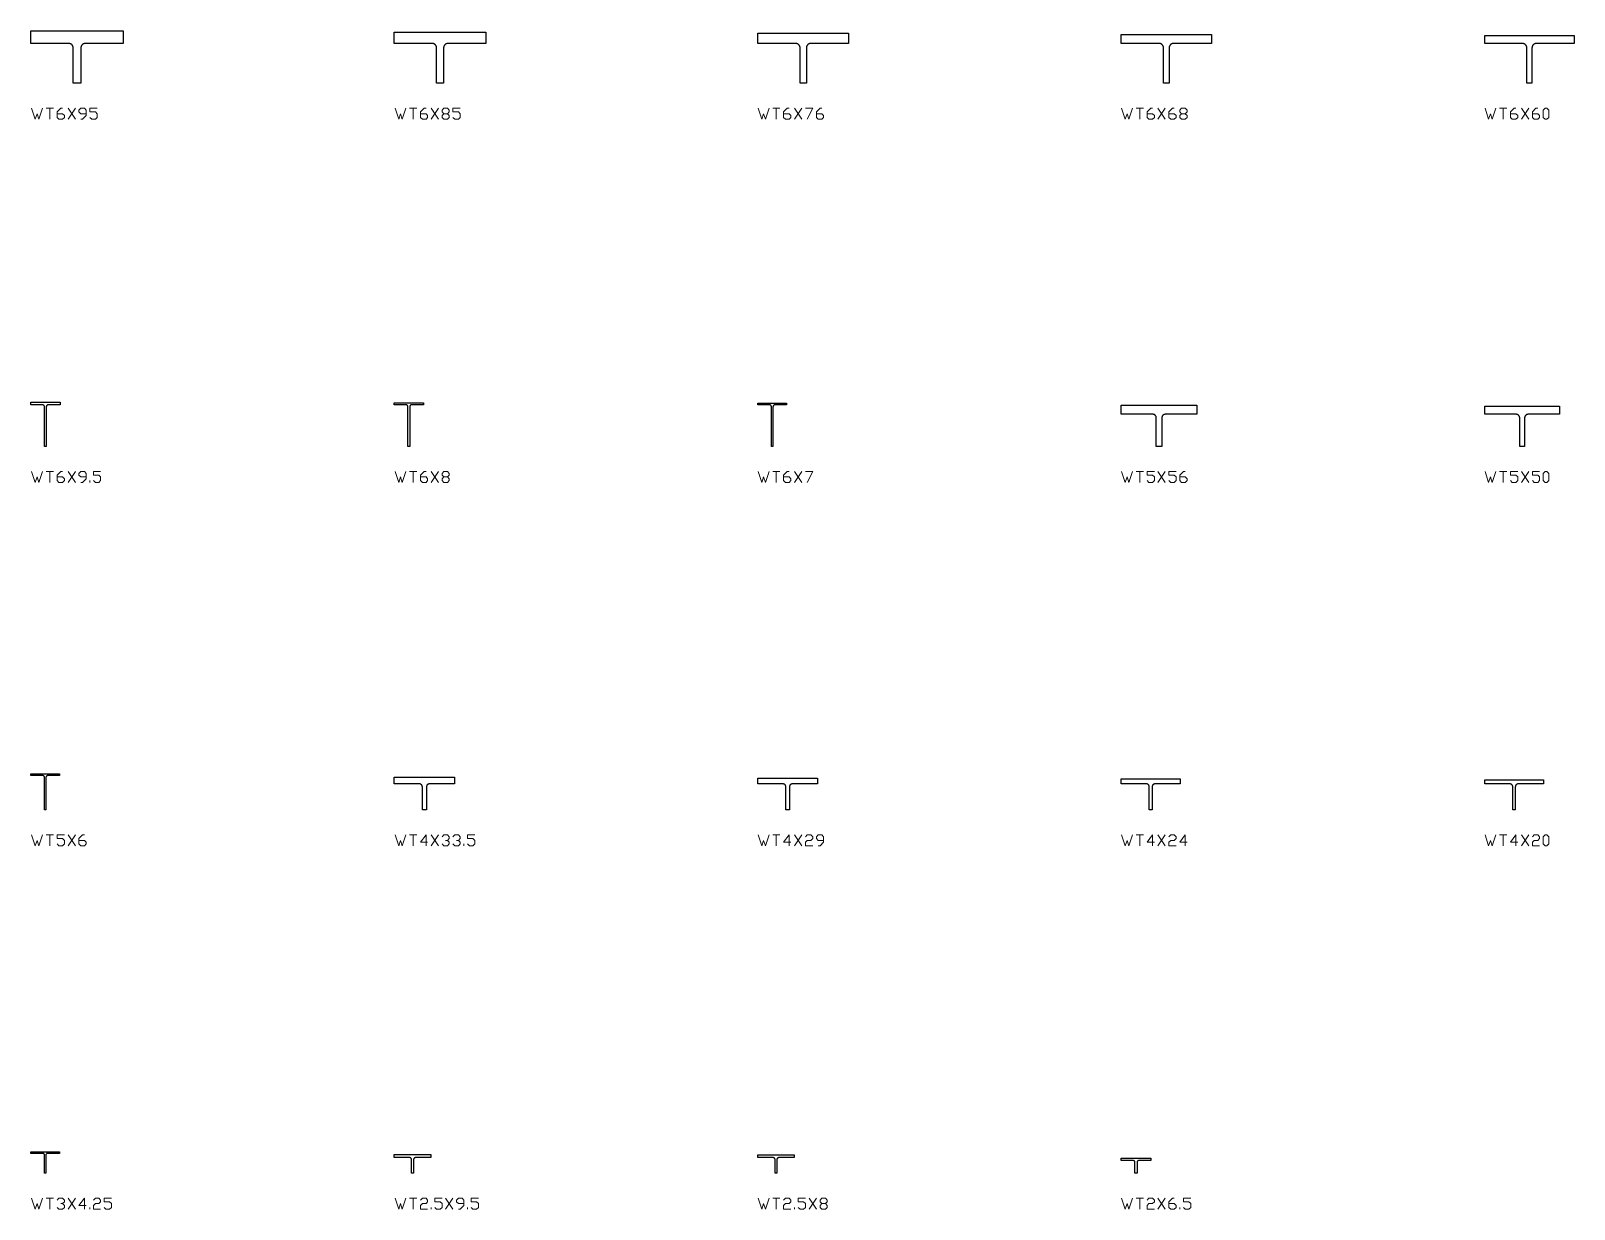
# Model space of a CAD drawing. Header units: inches. Extents: x 0 to 967, y -705 to 22.
# Drawn here: x 250 to 462.3, y -704.9 to -542.8 of the extents above; entities that cross this region are included whole.
import ezdxf

# ---------------------------------------------------------------- set-up
doc = ezdxf.new("R2010")
doc.units = ezdxf.units.IN
doc.header["$MEASUREMENT"] = 0
doc.layers.add('AISC_STEEL', color=7, linetype='Continuous')

msp = doc.modelspace()

# ---------------------------------------------------------------- linework, layer by layer
at = {"color": 3, "lineweight": 0}
for p, q in [((252.11, -553.46), (253.11, -553.46)), ((252.61, -553.46), (252.61, -554.96)), ((255.11, -554.96), (256.12, -553.46)), ((255.11, -553.46), (256.12, -554.96)), ((302.1, -553.46), (303.11, -553.46)), ((302.6, -553.46), (302.6, -554.96)), ((305.06, -554.96), (306.06, -553.46)), ((305.06, -553.46), (306.06, -554.96)), ((352.05, -553.46), (353.05, -553.46)), ((352.55, -553.46), (352.55, -554.96)), ((355.05, -554.96), (356.06, -553.46)), ((355.05, -553.46), (356.06, -554.96)), ((402.04, -553.46), (403.05, -553.46)), ((402.55, -553.46), (402.55, -554.96)), ((405.05, -554.96), (406.05, -553.46)), ((405.05, -553.46), (406.05, -554.96)), ((452.04, -553.46), (453.04, -553.46)), ((452.54, -553.46), (452.54, -554.96)), ((455.05, -554.96), (456.05, -553.46)), ((455.05, -553.46), (456.05, -554.96)), ((306.81, -554.21), (307.31, -554.21)), ((408.31, -554.21), (408.81, -554.21)), ((252.11, -603.45), (253.11, -603.45)), ((252.61, -603.45), (252.61, -604.95)), ((255.11, -604.95), (256.12, -603.45)), ((255.11, -603.45), (256.12, -604.95)), ((258.12, -604.95), (258.12, -604.7)), ((302.1, -603.45), (303.11, -603.45)), ((302.6, -603.45), (302.6, -604.95)), ((305.06, -604.95), (306.06, -603.45)), ((305.06, -603.45), (306.06, -604.95)), ((306.81, -604.2), (307.31, -604.2)), ((352.05, -603.45), (353.05, -603.45)), ((352.55, -603.45), (352.55, -604.95)), ((355.05, -604.95), (356.06, -603.45)), ((355.05, -603.45), (356.06, -604.95)), ((402.04, -603.45), (403.05, -603.45)), ((402.55, -603.45), (402.55, -604.95)), ((405.05, -604.95), (406.05, -603.45)), ((405.05, -603.45), (406.05, -604.95)), ((452.04, -603.45), (453.04, -603.45)), ((452.54, -603.45), (452.54, -604.95)), ((455.05, -604.95), (456.05, -603.45)), ((455.05, -603.45), (456.05, -604.95)), ((252.11, -653.45), (253.11, -653.45)), ((252.61, -653.45), (252.61, -654.95)), ((255.11, -654.95), (256.12, -653.45)), ((255.11, -653.45), (256.12, -654.95)), ((302.1, -653.45), (303.11, -653.45)), ((302.6, -653.45), (302.6, -654.95)), ((305.06, -654.95), (306.06, -653.45)), ((305.06, -653.45), (306.06, -654.95)), ((352.05, -653.45), (353.05, -653.45)), ((352.55, -653.45), (352.55, -654.95)), ((355.05, -654.95), (356.06, -653.45)), ((355.05, -653.45), (356.06, -654.95)), ((402.04, -653.45), (403.05, -653.45)), ((402.55, -653.45), (402.55, -654.95)), ((405.05, -654.95), (406.05, -653.45)), ((405.05, -653.45), (406.05, -654.95)), ((452.04, -653.45), (453.04, -653.45)), ((452.54, -653.45), (452.54, -654.95)), ((455.05, -654.95), (456.05, -653.45)), ((455.05, -653.45), (456.05, -654.95)), ((309.57, -654.95), (309.57, -654.7)), ((252.11, -703.44), (253.11, -703.44)), ((252.61, -703.44), (252.61, -704.95)), ((255.11, -704.95), (256.12, -703.44)), ((255.11, -703.44), (256.12, -704.95)), ((258.12, -704.95), (258.12, -704.7)), ((302.1, -703.44), (303.11, -703.44)), ((302.6, -703.44), (302.6, -704.95)), ((305.06, -704.95), (305.06, -704.7)), ((307.06, -704.95), (308.06, -703.44)), ((307.06, -703.44), (308.06, -704.95)), ((310.07, -704.95), (310.07, -704.7)), ((352.05, -703.44), (353.05, -703.44)), ((352.55, -703.44), (352.55, -704.95)), ((355.05, -704.95), (355.05, -704.7)), ((357.06, -704.95), (358.06, -703.44)), ((357.06, -703.44), (358.06, -704.95)), ((358.81, -704.19), (359.31, -704.19)), ((402.04, -703.44), (403.05, -703.44)), ((402.55, -703.44), (402.55, -704.95)), ((405.05, -704.95), (406.05, -703.44)), ((405.05, -703.44), (406.05, -704.95)), ((408.06, -704.95), (408.06, -704.7))]:
    msp.add_line(p, q, dxfattribs=at)
for points in [[(250.1, -553.46), (250.6, -554.96), (250.86, -554.21), (251.11, -554.96), (251.61, -553.46)], [(253.61, -554.21), (254.36, -554.21), (254.61, -554.46), (254.61, -554.71), (254.36, -554.96), (253.86, -554.96), (253.61, -554.71), (253.61, -553.96), (254.11, -553.46), (254.36, -553.46)], [(256.87, -554.96), (257.12, -554.96), (257.62, -554.46), (257.62, -553.71), (257.37, -553.46), (256.87, -553.46), (256.62, -553.71), (256.62, -553.96), (256.87, -554.21), (257.62, -554.21)], [(258.12, -554.71), (258.37, -554.96), (258.87, -554.96), (259.12, -554.71), (259.12, -554.21), (258.87, -553.96), (258.12, -553.96), (258.12, -553.46), (259.12, -553.46)], [(300.1, -553.46), (300.6, -554.96), (300.85, -554.21), (301.1, -554.96), (301.6, -553.46)], [(303.61, -554.21), (304.36, -554.21), (304.56, -554.46), (304.56, -554.71), (304.36, -554.96), (303.86, -554.96), (303.61, -554.71), (303.61, -553.96), (304.11, -553.46), (304.36, -553.46)], [(308.06, -554.71), (308.32, -554.96), (308.82, -554.96), (309.07, -554.71), (309.07, -554.21), (308.82, -553.96), (308.06, -553.96), (308.06, -553.46), (309.07, -553.46)], [(350.04, -553.46), (350.55, -554.96), (350.8, -554.21), (351.05, -554.96), (351.55, -553.46)], [(353.55, -554.21), (354.3, -554.21), (354.55, -554.46), (354.55, -554.71), (354.3, -554.96), (353.8, -554.96), (353.55, -554.71), (353.55, -553.96), (354.05, -553.46), (354.3, -553.46)], [(356.56, -553.46), (357.56, -553.46), (356.81, -554.96)], [(358.06, -554.21), (358.81, -554.21), (359.06, -554.46), (359.06, -554.71), (358.81, -554.96), (358.31, -554.96), (358.06, -554.71), (358.06, -553.96), (358.56, -553.46), (358.81, -553.46)], [(400.04, -553.46), (400.54, -554.96), (400.79, -554.21), (401.04, -554.96), (401.54, -553.46)], [(403.55, -554.21), (404.3, -554.21), (404.55, -554.46), (404.55, -554.71), (404.3, -554.96), (403.8, -554.96), (403.55, -554.71), (403.55, -553.96), (404.05, -553.46), (404.3, -553.46)], [(406.55, -554.21), (407.3, -554.21), (407.55, -554.46), (407.55, -554.71), (407.3, -554.96), (406.8, -554.96), (406.55, -554.71), (406.55, -553.96), (407.05, -553.46), (407.3, -553.46)], [(450.04, -553.46), (450.54, -554.96), (450.79, -554.21), (451.04, -554.96), (451.54, -553.46)], [(453.54, -554.21), (454.29, -554.21), (454.54, -554.46), (454.54, -554.71), (454.29, -554.96), (453.79, -554.96), (453.54, -554.71), (453.54, -553.96), (454.04, -553.46), (454.29, -553.46)], [(456.55, -554.21), (457.3, -554.21), (457.55, -554.46), (457.55, -554.71), (457.3, -554.96), (456.8, -554.96), (456.55, -554.71), (456.55, -553.96), (457.05, -553.46), (457.3, -553.46)], [(250.1, -603.45), (250.6, -604.95), (250.86, -604.2), (251.11, -604.95), (251.61, -603.45)], [(253.61, -604.2), (254.36, -604.2), (254.61, -604.45), (254.61, -604.7), (254.36, -604.95), (253.86, -604.95), (253.61, -604.7), (253.61, -603.95), (254.11, -603.45), (254.36, -603.45)], [(256.87, -604.95), (257.12, -604.95), (257.62, -604.45), (257.62, -603.7), (257.37, -603.45), (256.87, -603.45), (256.62, -603.7), (256.62, -603.95), (256.87, -604.2), (257.62, -604.2)], [(258.62, -604.7), (258.87, -604.95), (259.37, -604.95), (259.57, -604.7), (259.57, -604.2), (259.37, -603.95), (258.62, -603.95), (258.62, -603.45), (259.57, -603.45)], [(300.1, -603.45), (300.6, -604.95), (300.85, -604.2), (301.1, -604.95), (301.6, -603.45)], [(303.61, -604.2), (304.36, -604.2), (304.56, -604.45), (304.56, -604.7), (304.36, -604.95), (303.86, -604.95), (303.61, -604.7), (303.61, -603.95), (304.11, -603.45), (304.36, -603.45)], [(350.04, -603.45), (350.55, -604.95), (350.8, -604.2), (351.05, -604.95), (351.55, -603.45)], [(353.55, -604.2), (354.3, -604.2), (354.55, -604.45), (354.55, -604.7), (354.3, -604.95), (353.8, -604.95), (353.55, -604.7), (353.55, -603.95), (354.05, -603.45), (354.3, -603.45)], [(356.56, -603.45), (357.56, -603.45), (356.81, -604.95)], [(400.04, -603.45), (400.54, -604.95), (400.79, -604.2), (401.04, -604.95), (401.54, -603.45)], [(403.55, -604.7), (403.8, -604.95), (404.3, -604.95), (404.55, -604.7), (404.55, -604.2), (404.3, -603.95), (403.55, -603.95), (403.55, -603.45), (404.55, -603.45)], [(406.55, -604.7), (406.8, -604.95), (407.3, -604.95), (407.55, -604.7), (407.55, -604.2), (407.3, -603.95), (406.55, -603.95), (406.55, -603.45), (407.55, -603.45)], [(408.06, -604.2), (408.81, -604.2), (409.06, -604.45), (409.06, -604.7), (408.81, -604.95), (408.31, -604.95), (408.06, -604.7), (408.06, -603.95), (408.56, -603.45), (408.81, -603.45)], [(450.04, -603.45), (450.54, -604.95), (450.79, -604.2), (451.04, -604.95), (451.54, -603.45)], [(453.54, -604.7), (453.79, -604.95), (454.29, -604.95), (454.54, -604.7), (454.54, -604.2), (454.29, -603.95), (453.54, -603.95), (453.54, -603.45), (454.54, -603.45)], [(456.55, -604.7), (456.8, -604.95), (457.3, -604.95), (457.55, -604.7), (457.55, -604.2), (457.3, -603.95), (456.55, -603.95), (456.55, -603.45), (457.55, -603.45)], [(250.1, -653.45), (250.6, -654.95), (250.86, -654.2), (251.11, -654.95), (251.61, -653.45)], [(253.61, -654.7), (253.86, -654.95), (254.36, -654.95), (254.61, -654.7), (254.61, -654.2), (254.36, -653.95), (253.61, -653.95), (253.61, -653.45), (254.61, -653.45)], [(256.62, -654.2), (257.37, -654.2), (257.62, -654.45), (257.62, -654.7), (257.37, -654.95), (256.87, -654.95), (256.62, -654.7), (256.62, -653.95), (257.12, -653.45), (257.37, -653.45)], [(300.1, -653.45), (300.6, -654.95), (300.85, -654.2), (301.1, -654.95), (301.6, -653.45)], [(304.56, -654.45), (303.61, -654.45), (304.36, -653.45), (304.36, -654.95)], [(306.56, -653.7), (306.81, -653.45), (307.31, -653.45), (307.56, -653.7), (307.56, -653.95), (307.31, -654.2)], [(308.06, -653.7), (308.32, -653.45), (308.82, -653.45), (309.07, -653.7), (309.07, -653.95), (308.82, -654.2)], [(310.07, -654.7), (310.32, -654.95), (310.82, -654.95), (311.07, -654.7), (311.07, -654.2), (310.82, -653.95), (310.07, -653.95), (310.07, -653.45), (311.07, -653.45)], [(350.04, -653.45), (350.55, -654.95), (350.8, -654.2), (351.05, -654.95), (351.55, -653.45)], [(354.55, -654.45), (353.55, -654.45), (354.3, -653.45), (354.3, -654.95)], [(356.56, -653.7), (356.81, -653.45), (357.31, -653.45), (357.56, -653.7), (357.56, -653.95), (357.31, -654.2), (356.81, -654.2), (356.56, -654.45), (356.56, -654.95), (357.56, -654.95)], [(358.31, -654.95), (358.56, -654.95), (359.06, -654.45), (359.06, -653.7), (358.81, -653.45), (358.31, -653.45), (358.06, -653.7), (358.06, -653.95), (358.31, -654.2), (359.06, -654.2)], [(400.04, -653.45), (400.54, -654.95), (400.79, -654.2), (401.04, -654.95), (401.54, -653.45)], [(404.55, -654.45), (403.55, -654.45), (404.3, -653.45), (404.3, -654.95)], [(406.55, -653.7), (406.8, -653.45), (407.3, -653.45), (407.55, -653.7), (407.55, -653.95), (407.3, -654.2), (406.8, -654.2), (406.55, -654.45), (406.55, -654.95), (407.55, -654.95)], [(409.06, -654.45), (408.06, -654.45), (408.81, -653.45), (408.81, -654.95)], [(450.04, -653.45), (450.54, -654.95), (450.79, -654.2), (451.04, -654.95), (451.54, -653.45)], [(454.54, -654.45), (453.54, -654.45), (454.29, -653.45), (454.29, -654.95)], [(456.55, -653.7), (456.8, -653.45), (457.3, -653.45), (457.55, -653.7), (457.55, -653.95), (457.3, -654.2), (456.8, -654.2), (456.55, -654.45), (456.55, -654.95), (457.55, -654.95)], [(307.06, -654.2), (307.31, -654.2), (307.56, -654.45), (307.56, -654.7), (307.31, -654.95), (306.81, -654.95), (306.56, -654.7)], [(308.57, -654.2), (308.82, -654.2), (309.07, -654.45), (309.07, -654.7), (308.82, -654.95), (308.32, -654.95), (308.06, -654.7)], [(250.1, -703.44), (250.6, -704.95), (250.86, -704.19), (251.11, -704.95), (251.61, -703.44)], [(253.61, -703.69), (253.86, -703.44), (254.36, -703.44), (254.61, -703.69), (254.61, -703.94), (254.36, -704.19)], [(254.11, -704.19), (254.36, -704.19), (254.61, -704.44), (254.61, -704.7), (254.36, -704.95), (253.86, -704.95), (253.61, -704.7)], [(257.62, -704.44), (256.62, -704.44), (257.37, -703.44), (257.37, -704.95)], [(258.62, -703.69), (258.87, -703.44), (259.37, -703.44), (259.57, -703.69), (259.57, -703.94), (259.37, -704.19), (258.87, -704.19), (258.62, -704.44), (258.62, -704.95), (259.57, -704.95)], [(260.07, -704.7), (260.32, -704.95), (260.82, -704.95), (261.07, -704.7), (261.07, -704.19), (260.82, -703.94), (260.07, -703.94), (260.07, -703.44), (261.07, -703.44)], [(300.1, -703.44), (300.6, -704.95), (300.85, -704.19), (301.1, -704.95), (301.6, -703.44)], [(303.61, -703.69), (303.86, -703.44), (304.36, -703.44), (304.56, -703.69), (304.56, -703.94), (304.36, -704.19), (303.86, -704.19), (303.61, -704.44), (303.61, -704.95), (304.56, -704.95)], [(305.56, -704.7), (305.81, -704.95), (306.31, -704.95), (306.56, -704.7), (306.56, -704.19), (306.31, -703.94), (305.56, -703.94), (305.56, -703.44), (306.56, -703.44)], [(308.82, -704.95), (309.07, -704.95), (309.57, -704.44), (309.57, -703.69), (309.32, -703.44), (308.82, -703.44), (308.57, -703.69), (308.57, -703.94), (308.82, -704.19), (309.57, -704.19)], [(310.57, -704.7), (310.82, -704.95), (311.32, -704.95), (311.57, -704.7), (311.57, -704.19), (311.32, -703.94), (310.57, -703.94), (310.57, -703.44), (311.57, -703.44)], [(350.04, -703.44), (350.55, -704.95), (350.8, -704.19), (351.05, -704.95), (351.55, -703.44)], [(353.55, -703.69), (353.8, -703.44), (354.3, -703.44), (354.55, -703.69), (354.55, -703.94), (354.3, -704.19), (353.8, -704.19), (353.55, -704.44), (353.55, -704.95), (354.55, -704.95)], [(355.56, -704.7), (355.81, -704.95), (356.31, -704.95), (356.56, -704.7), (356.56, -704.19), (356.31, -703.94), (355.56, -703.94), (355.56, -703.44), (356.56, -703.44)], [(400.04, -703.44), (400.54, -704.95), (400.79, -704.19), (401.04, -704.95), (401.54, -703.44)], [(403.55, -703.69), (403.8, -703.44), (404.3, -703.44), (404.55, -703.69), (404.55, -703.94), (404.3, -704.19), (403.8, -704.19), (403.55, -704.44), (403.55, -704.95), (404.55, -704.95)], [(406.55, -704.19), (407.3, -704.19), (407.55, -704.44), (407.55, -704.7), (407.3, -704.95), (406.8, -704.95), (406.55, -704.7), (406.55, -703.94), (407.05, -703.44), (407.3, -703.44)], [(408.56, -704.7), (408.81, -704.95), (409.31, -704.95), (409.56, -704.7), (409.56, -704.19), (409.31, -703.94), (408.56, -703.94), (408.56, -703.44), (409.56, -703.44)]]:
    msp.add_lwpolyline(points, dxfattribs=at)
for points in [[(307.31, -554.21), (307.56, -554.46), (307.56, -554.71), (307.31, -554.96), (306.81, -554.96), (306.56, -554.71), (306.56, -554.46), (306.81, -554.21), (306.56, -553.96), (306.56, -553.71), (306.81, -553.46), (307.31, -553.46), (307.56, -553.71), (307.56, -553.96)], [(408.81, -554.21), (409.06, -554.46), (409.06, -554.71), (408.81, -554.96), (408.31, -554.96), (408.06, -554.71), (408.06, -554.46), (408.31, -554.21), (408.06, -553.96), (408.06, -553.71), (408.31, -553.46), (408.81, -553.46), (409.06, -553.71), (409.06, -553.96)], [(458.3, -554.96), (458.3, -554.96), (458.55, -554.96), (458.8, -554.71), (458.8, -553.71), (458.55, -553.46), (458.3, -553.46), (458.05, -553.71), (458.05, -554.71)], [(307.31, -604.2), (307.56, -604.45), (307.56, -604.7), (307.31, -604.95), (306.81, -604.95), (306.56, -604.7), (306.56, -604.45), (306.81, -604.2), (306.56, -603.95), (306.56, -603.7), (306.81, -603.45), (307.31, -603.45), (307.56, -603.7), (307.56, -603.95)], [(458.3, -604.95), (458.3, -604.95), (458.55, -604.95), (458.8, -604.7), (458.8, -603.7), (458.55, -603.45), (458.3, -603.45), (458.05, -603.7), (458.05, -604.7)], [(458.3, -654.95), (458.3, -654.95), (458.55, -654.95), (458.8, -654.7), (458.8, -653.7), (458.55, -653.45), (458.3, -653.45), (458.05, -653.7), (458.05, -654.7)], [(359.31, -704.19), (359.56, -704.44), (359.56, -704.7), (359.31, -704.95), (358.81, -704.95), (358.56, -704.7), (358.56, -704.44), (358.81, -704.19), (358.56, -703.94), (358.56, -703.69), (358.81, -703.44), (359.31, -703.44), (359.56, -703.69), (359.56, -703.94)]]:
    msp.add_lwpolyline(points, close=True, dxfattribs=at)
at = {"layer": 'AISC_STEEL'}
for points in [[(262.7, -542.81), (262.7, -544.55), (257.47, -544.55), (257.44, -544.55), (257.41, -544.55), (257.38, -544.56), (257.35, -544.56), (257.32, -544.57), (257.29, -544.58), (257.27, -544.59), (257.24, -544.6), (257.21, -544.61), (257.18, -544.62), (257.16, -544.64), (257.13, -544.66), (257.11, -544.67), (257.09, -544.69), (257.06, -544.71), (257.04, -544.73), (257.02, -544.76), (257, -544.78), (256.99, -544.8), (256.97, -544.83), (256.95, -544.85), (256.94, -544.88), (256.93, -544.91), (256.92, -544.94), (256.91, -544.96), (256.9, -544.99), (256.89, -545.02), (256.89, -545.05), (256.88, -545.08), (256.88, -545.11), (256.88, -545.14), (256.88, -550), (256.35, -550), (255.82, -550), (255.82, -545.14), (255.82, -545.11), (255.82, -545.08), (255.81, -545.05), (255.81, -545.02), (255.8, -544.99), (255.79, -544.96), (255.78, -544.94), (255.77, -544.91), (255.76, -544.88), (255.75, -544.85), (255.73, -544.83), (255.71, -544.8), (255.7, -544.78), (255.68, -544.76), (255.66, -544.73), (255.64, -544.71), (255.61, -544.69), (255.59, -544.67), (255.57, -544.66), (255.54, -544.64), (255.52, -544.62), (255.49, -544.61), (255.46, -544.6), (255.43, -544.59), (255.41, -544.58), (255.38, -544.57), (255.35, -544.56), (255.32, -544.56), (255.29, -544.55), (255.26, -544.55), (255.23, -544.55), (250, -544.55), (250, -542.81), (256.35, -542.81)], [(312.6, -542.98), (312.6, -544.54), (307.38, -544.54), (307.35, -544.54), (307.32, -544.54), (307.29, -544.55), (307.26, -544.55), (307.23, -544.56), (307.21, -544.57), (307.18, -544.58), (307.15, -544.59), (307.12, -544.6), (307.1, -544.61), (307.07, -544.63), (307.05, -544.64), (307.02, -544.66), (307, -544.68), (306.98, -544.7), (306.96, -544.72), (306.94, -544.74), (306.92, -544.76), (306.9, -544.78), (306.88, -544.81), (306.87, -544.83), (306.85, -544.86), (306.84, -544.88), (306.83, -544.91), (306.82, -544.94), (306.81, -544.97), (306.8, -544.99), (306.79, -545.02), (306.79, -545.05), (306.78, -545.08), (306.78, -545.11), (306.78, -545.14), (306.78, -550), (306.3, -550), (305.82, -550), (305.82, -545.14), (305.82, -545.11), (305.82, -545.08), (305.81, -545.05), (305.81, -545.02), (305.8, -544.99), (305.79, -544.97), (305.78, -544.94), (305.77, -544.91), (305.76, -544.88), (305.75, -544.86), (305.73, -544.83), (305.72, -544.81), (305.7, -544.78), (305.68, -544.76), (305.66, -544.74), (305.64, -544.72), (305.62, -544.7), (305.6, -544.68), (305.58, -544.66), (305.55, -544.64), (305.53, -544.63), (305.5, -544.61), (305.48, -544.6), (305.45, -544.59), (305.42, -544.58), (305.39, -544.57), (305.37, -544.56), (305.34, -544.55), (305.31, -544.55), (305.28, -544.54), (305.25, -544.54), (305.22, -544.54), (300, -544.54), (300, -542.98), (306.3, -542.98)], [(362.5, -543.14), (362.5, -544.54), (357.29, -544.54), (357.26, -544.54), (357.23, -544.54), (357.2, -544.55), (357.17, -544.55), (357.14, -544.56), (357.11, -544.57), (357.08, -544.58), (357.06, -544.59), (357.03, -544.6), (357, -544.61), (356.98, -544.63), (356.95, -544.64), (356.93, -544.66), (356.9, -544.68), (356.88, -544.7), (356.86, -544.72), (356.84, -544.74), (356.82, -544.76), (356.8, -544.78), (356.79, -544.81), (356.77, -544.83), (356.76, -544.86), (356.74, -544.88), (356.73, -544.91), (356.72, -544.94), (356.71, -544.97), (356.7, -544.99), (356.7, -545.02), (356.69, -545.05), (356.69, -545.08), (356.69, -545.11), (356.69, -545.14), (356.69, -550), (356.25, -550), (355.81, -550), (355.81, -545.14), (355.81, -545.11), (355.81, -545.08), (355.81, -545.05), (355.8, -545.02), (355.8, -544.99), (355.79, -544.97), (355.78, -544.94), (355.77, -544.91), (355.76, -544.88), (355.74, -544.86), (355.73, -544.83), (355.71, -544.81), (355.7, -544.78), (355.68, -544.76), (355.66, -544.74), (355.64, -544.72), (355.62, -544.7), (355.6, -544.68), (355.57, -544.66), (355.55, -544.64), (355.52, -544.63), (355.5, -544.61), (355.47, -544.6), (355.44, -544.59), (355.42, -544.58), (355.39, -544.57), (355.36, -544.56), (355.33, -544.55), (355.3, -544.55), (355.27, -544.54), (355.24, -544.54), (355.21, -544.54), (350, -544.54), (350, -543.14), (356.25, -543.14)], [(412.4, -543.29), (412.4, -544.54), (407.19, -544.54), (407.17, -544.54), (407.14, -544.54), (407.11, -544.55), (407.08, -544.55), (407.05, -544.56), (407.02, -544.57), (406.99, -544.58), (406.97, -544.59), (406.94, -544.6), (406.91, -544.61), (406.89, -544.63), (406.86, -544.64), (406.84, -544.66), (406.81, -544.68), (406.79, -544.7), (406.77, -544.72), (406.75, -544.74), (406.73, -544.76), (406.71, -544.78), (406.7, -544.81), (406.68, -544.83), (406.67, -544.86), (406.65, -544.88), (406.64, -544.91), (406.63, -544.94), (406.62, -544.97), (406.61, -544.99), (406.61, -545.02), (406.6, -545.05), (406.6, -545.08), (406.6, -545.11), (406.59, -545.14), (406.59, -550), (406.2, -550), (405.8, -550), (405.8, -545.14), (405.8, -545.11), (405.8, -545.08), (405.8, -545.05), (405.79, -545.02), (405.79, -544.99), (405.78, -544.97), (405.77, -544.94), (405.76, -544.91), (405.75, -544.88), (405.73, -544.86), (405.72, -544.83), (405.7, -544.81), (405.69, -544.78), (405.67, -544.76), (405.65, -544.74), (405.63, -544.72), (405.61, -544.7), (405.59, -544.68), (405.56, -544.66), (405.54, -544.64), (405.51, -544.63), (405.49, -544.61), (405.46, -544.6), (405.43, -544.59), (405.41, -544.58), (405.38, -544.57), (405.35, -544.56), (405.32, -544.55), (405.29, -544.55), (405.26, -544.54), (405.23, -544.54), (405.2, -544.54), (400, -544.54), (400, -543.29), (406.2, -543.29)], [(462.3, -543.44), (462.3, -544.55), (457.1, -544.55), (457.07, -544.55), (457.04, -544.55), (457.01, -544.56), (456.98, -544.56), (456.95, -544.57), (456.92, -544.58), (456.89, -544.59), (456.86, -544.6), (456.84, -544.61), (456.81, -544.62), (456.78, -544.64), (456.76, -544.66), (456.73, -544.67), (456.71, -544.69), (456.69, -544.71), (456.67, -544.73), (456.65, -544.76), (456.63, -544.78), (456.61, -544.8), (456.59, -544.83), (456.58, -544.85), (456.57, -544.88), (456.55, -544.91), (456.54, -544.94), (456.53, -544.96), (456.52, -544.99), (456.52, -545.02), (456.51, -545.05), (456.51, -545.08), (456.51, -545.11), (456.5, -545.14), (456.5, -550), (456.15, -550), (455.79, -550), (455.79, -545.14), (455.79, -545.11), (455.79, -545.08), (455.79, -545.05), (455.78, -545.02), (455.78, -544.99), (455.77, -544.96), (455.76, -544.94), (455.75, -544.91), (455.73, -544.88), (455.72, -544.85), (455.71, -544.83), (455.69, -544.8), (455.67, -544.78), (455.65, -544.76), (455.63, -544.73), (455.61, -544.71), (455.59, -544.69), (455.57, -544.67), (455.54, -544.66), (455.52, -544.64), (455.49, -544.62), (455.46, -544.61), (455.44, -544.6), (455.41, -544.59), (455.38, -544.58), (455.35, -544.57), (455.32, -544.56), (455.29, -544.56), (455.26, -544.55), (455.23, -544.55), (455.2, -544.55), (450, -544.55), (450, -543.44), (456.15, -543.44)], [(254.01, -593.92), (254.01, -594.27), (252.42, -594.27), (252.39, -594.27), (252.36, -594.28), (252.34, -594.28), (252.31, -594.29), (252.28, -594.31), (252.26, -594.32), (252.23, -594.34), (252.21, -594.36), (252.19, -594.38), (252.17, -594.4), (252.16, -594.43), (252.15, -594.46), (252.14, -594.48), (252.13, -594.51), (252.12, -594.54), (252.12, -594.57), (252.12, -600), (252, -600), (251.89, -600), (251.89, -594.57), (251.89, -594.54), (251.88, -594.51), (251.87, -594.48), (251.86, -594.46), (251.85, -594.43), (251.84, -594.4), (251.82, -594.38), (251.8, -594.36), (251.78, -594.34), (251.75, -594.32), (251.73, -594.31), (251.7, -594.29), (251.67, -594.28), (251.65, -594.28), (251.62, -594.27), (251.59, -594.27), (250, -594.27), (250, -593.92), (252, -593.92)], [(303.99, -594), (303.99, -594.26), (302.4, -594.26), (302.38, -594.27), (302.35, -594.27), (302.32, -594.28), (302.29, -594.29), (302.26, -594.3), (302.24, -594.32), (302.21, -594.33), (302.19, -594.35), (302.17, -594.37), (302.16, -594.4), (302.14, -594.42), (302.13, -594.45), (302.12, -594.48), (302.11, -594.51), (302.11, -594.54), (302.11, -594.57), (302.11, -600), (302, -600), (301.88, -600), (301.88, -594.57), (301.88, -594.54), (301.88, -594.51), (301.87, -594.48), (301.86, -594.45), (301.85, -594.42), (301.83, -594.4), (301.82, -594.37), (301.8, -594.35), (301.78, -594.33), (301.75, -594.32), (301.73, -594.3), (301.7, -594.29), (301.67, -594.28), (301.64, -594.27), (301.61, -594.27), (301.58, -594.26), (300, -594.26), (300, -594), (302, -594)], [(353.97, -594.04), (353.97, -594.26), (352.38, -594.26), (352.36, -594.27), (352.33, -594.27), (352.3, -594.28), (352.27, -594.29), (352.24, -594.3), (352.22, -594.32), (352.19, -594.33), (352.17, -594.35), (352.15, -594.37), (352.14, -594.4), (352.12, -594.42), (352.11, -594.45), (352.1, -594.48), (352.09, -594.51), (352.09, -594.54), (352.08, -594.57), (352.08, -600), (351.99, -600), (351.88, -600), (351.88, -594.57), (351.88, -594.54), (351.88, -594.51), (351.87, -594.48), (351.86, -594.45), (351.85, -594.42), (351.83, -594.4), (351.82, -594.37), (351.8, -594.35), (351.78, -594.33), (351.75, -594.32), (351.73, -594.3), (351.7, -594.29), (351.67, -594.28), (351.64, -594.27), (351.61, -594.27), (351.58, -594.26), (350, -594.26), (350, -594.04), (351.99, -594.04)], [(410.4, -594.32), (410.4, -595.57), (406.08, -595.57), (406.05, -595.57), (406.02, -595.57), (405.99, -595.58), (405.96, -595.58), (405.93, -595.59), (405.91, -595.6), (405.88, -595.61), (405.85, -595.62), (405.83, -595.64), (405.8, -595.65), (405.78, -595.67), (405.76, -595.69), (405.73, -595.71), (405.71, -595.73), (405.69, -595.75), (405.68, -595.77), (405.66, -595.8), (405.64, -595.82), (405.63, -595.85), (405.62, -595.87), (405.61, -595.9), (405.6, -595.93), (405.59, -595.95), (405.59, -595.98), (405.58, -596.01), (405.58, -596.04), (405.58, -596.07), (405.58, -600), (405.2, -600), (404.82, -600), (404.82, -596.07), (404.82, -596.04), (404.82, -596.01), (404.81, -595.98), (404.81, -595.95), (404.8, -595.93), (404.79, -595.9), (404.78, -595.87), (404.77, -595.85), (404.76, -595.82), (404.74, -595.8), (404.72, -595.77), (404.71, -595.75), (404.69, -595.73), (404.67, -595.71), (404.64, -595.69), (404.62, -595.67), (404.6, -595.65), (404.57, -595.64), (404.55, -595.62), (404.52, -595.61), (404.49, -595.6), (404.47, -595.59), (404.44, -595.58), (404.41, -595.58), (404.38, -595.57), (404.35, -595.57), (404.32, -595.57), (400, -595.57), (400, -594.32), (405.2, -594.32)], [(460.3, -594.45), (460.3, -595.57), (455.99, -595.57), (455.96, -595.57), (455.93, -595.57), (455.9, -595.58), (455.87, -595.58), (455.85, -595.59), (455.82, -595.6), (455.79, -595.61), (455.77, -595.62), (455.74, -595.64), (455.72, -595.65), (455.69, -595.67), (455.67, -595.69), (455.65, -595.71), (455.63, -595.73), (455.61, -595.75), (455.59, -595.77), (455.57, -595.8), (455.56, -595.82), (455.54, -595.85), (455.53, -595.87), (455.52, -595.9), (455.51, -595.93), (455.5, -595.95), (455.5, -595.98), (455.49, -596.01), (455.49, -596.04), (455.49, -596.07), (455.49, -600), (455.15, -600), (454.81, -600), (454.81, -596.07), (454.81, -596.04), (454.81, -596.01), (454.8, -595.98), (454.8, -595.95), (454.79, -595.93), (454.78, -595.9), (454.77, -595.87), (454.76, -595.85), (454.74, -595.82), (454.73, -595.8), (454.71, -595.77), (454.69, -595.75), (454.67, -595.73), (454.65, -595.71), (454.63, -595.69), (454.61, -595.67), (454.58, -595.65), (454.56, -595.64), (454.53, -595.62), (454.51, -595.61), (454.48, -595.6), (454.45, -595.59), (454.43, -595.58), (454.4, -595.58), (454.37, -595.57), (454.34, -595.57), (454.31, -595.57), (450, -595.57), (450, -594.45), (455.15, -594.45)], [(253.96, -645.06), (253.96, -645.27), (252.38, -645.27), (252.35, -645.27), (252.32, -645.28), (252.29, -645.28), (252.26, -645.29), (252.23, -645.31), (252.21, -645.32), (252.18, -645.34), (252.16, -645.36), (252.14, -645.38), (252.13, -645.4), (252.11, -645.43), (252.1, -645.46), (252.09, -645.48), (252.08, -645.51), (252.08, -645.54), (252.07, -645.57), (252.07, -650), (251.98, -650), (251.88, -650), (251.88, -645.57), (251.88, -645.54), (251.88, -645.51), (251.87, -645.48), (251.86, -645.46), (251.85, -645.43), (251.83, -645.4), (251.82, -645.38), (251.8, -645.36), (251.78, -645.34), (251.75, -645.32), (251.73, -645.31), (251.7, -645.29), (251.67, -645.28), (251.64, -645.28), (251.61, -645.27), (251.59, -645.27), (250, -645.27), (250, -645.06), (251.98, -645.06)], [(308.28, -645.5), (308.28, -646.43), (304.82, -646.43), (304.79, -646.44), (304.76, -646.44), (304.73, -646.44), (304.7, -646.45), (304.68, -646.46), (304.65, -646.47), (304.62, -646.49), (304.6, -646.5), (304.57, -646.52), (304.55, -646.54), (304.53, -646.56), (304.51, -646.58), (304.49, -646.61), (304.48, -646.63), (304.46, -646.66), (304.45, -646.69), (304.44, -646.71), (304.43, -646.74), (304.43, -646.77), (304.43, -646.8), (304.43, -646.83), (304.43, -650), (304.14, -650), (303.86, -650), (303.86, -646.83), (303.85, -646.8), (303.85, -646.77), (303.85, -646.74), (303.84, -646.71), (303.83, -646.69), (303.82, -646.66), (303.8, -646.63), (303.79, -646.61), (303.77, -646.58), (303.75, -646.56), (303.73, -646.54), (303.71, -646.52), (303.68, -646.5), (303.66, -646.49), (303.63, -646.47), (303.6, -646.46), (303.58, -646.45), (303.55, -646.44), (303.52, -646.44), (303.49, -646.44), (303.46, -646.43), (300, -646.43), (300, -645.5), (304.14, -645.5)], [(358.22, -645.62), (358.22, -646.43), (354.75, -646.43), (354.73, -646.43), (354.7, -646.43), (354.67, -646.44), (354.64, -646.45), (354.61, -646.46), (354.59, -646.47), (354.56, -646.48), (354.54, -646.5), (354.51, -646.52), (354.49, -646.53), (354.47, -646.55), (354.45, -646.58), (354.43, -646.6), (354.42, -646.62), (354.4, -646.65), (354.39, -646.68), (354.38, -646.71), (354.37, -646.73), (354.37, -646.76), (354.37, -646.79), (354.37, -646.82), (354.37, -650), (354.11, -650), (353.86, -650), (353.86, -646.82), (353.85, -646.79), (353.85, -646.76), (353.85, -646.73), (353.84, -646.71), (353.83, -646.68), (353.82, -646.65), (353.8, -646.62), (353.79, -646.6), (353.77, -646.58), (353.75, -646.55), (353.73, -646.53), (353.71, -646.52), (353.68, -646.5), (353.66, -646.48), (353.63, -646.47), (353.61, -646.46), (353.58, -646.45), (353.55, -646.44), (353.52, -646.43), (353.49, -646.43), (353.46, -646.43), (350, -646.43), (350, -645.62), (354.11, -645.62)], [(408.11, -645.75), (408.11, -646.43), (404.65, -646.43), (404.62, -646.44), (404.59, -646.44), (404.56, -646.44), (404.53, -646.45), (404.51, -646.46), (404.48, -646.47), (404.45, -646.49), (404.43, -646.5), (404.4, -646.52), (404.38, -646.54), (404.36, -646.56), (404.34, -646.58), (404.32, -646.61), (404.31, -646.63), (404.29, -646.66), (404.28, -646.69), (404.27, -646.71), (404.26, -646.74), (404.26, -646.77), (404.26, -646.8), (404.25, -646.83), (404.25, -650), (404.06, -650), (403.85, -650), (403.85, -646.83), (403.85, -646.8), (403.85, -646.77), (403.85, -646.74), (403.84, -646.71), (403.83, -646.69), (403.82, -646.66), (403.8, -646.63), (403.79, -646.61), (403.77, -646.58), (403.75, -646.56), (403.73, -646.54), (403.71, -646.52), (403.68, -646.5), (403.66, -646.49), (403.63, -646.47), (403.6, -646.46), (403.58, -646.45), (403.55, -646.44), (403.52, -646.44), (403.49, -646.44), (403.46, -646.43), (400, -646.43), (400, -645.75), (404.06, -645.75)], [(458.07, -645.87), (458.07, -646.43), (454.61, -646.43), (454.58, -646.43), (454.55, -646.43), (454.52, -646.44), (454.49, -646.45), (454.47, -646.46), (454.44, -646.47), (454.41, -646.48), (454.39, -646.5), (454.36, -646.52), (454.34, -646.54), (454.32, -646.56), (454.3, -646.58), (454.28, -646.6), (454.27, -646.63), (454.25, -646.65), (454.24, -646.68), (454.23, -646.71), (454.22, -646.74), (454.22, -646.77), (454.22, -646.79), (454.21, -646.82), (454.21, -650), (454.04, -650), (453.85, -650), (453.85, -646.82), (453.85, -646.79), (453.85, -646.77), (453.85, -646.74), (453.84, -646.71), (453.83, -646.68), (453.82, -646.65), (453.8, -646.63), (453.79, -646.6), (453.77, -646.58), (453.75, -646.56), (453.73, -646.54), (453.71, -646.52), (453.68, -646.5), (453.66, -646.48), (453.63, -646.47), (453.6, -646.46), (453.58, -646.45), (453.55, -646.44), (453.52, -646.43), (453.49, -646.43), (453.46, -646.43), (450, -646.43), (450, -645.87), (454.04, -645.87)], [(253.94, -697.08), (253.94, -697.27), (252.31, -697.27), (252.28, -697.28), (252.25, -697.28), (252.22, -697.29), (252.2, -697.3), (252.17, -697.31), (252.15, -697.33), (252.13, -697.35), (252.11, -697.37), (252.09, -697.39), (252.08, -697.42), (252.07, -697.44), (252.06, -697.47), (252.06, -697.5), (252.06, -697.52), (252.06, -700), (251.97, -700), (251.88, -700), (251.88, -697.52), (251.88, -697.5), (251.88, -697.47), (251.87, -697.44), (251.86, -697.42), (251.85, -697.39), (251.83, -697.37), (251.81, -697.35), (251.79, -697.33), (251.77, -697.31), (251.74, -697.3), (251.72, -697.29), (251.69, -697.28), (251.66, -697.28), (251.63, -697.27), (250, -697.27), (250, -697.08), (251.97, -697.08)], [(305.03, -697.42), (305.03, -697.85), (302.95, -697.85), (302.92, -697.85), (302.89, -697.86), (302.86, -697.86), (302.84, -697.87), (302.81, -697.89), (302.78, -697.9), (302.76, -697.92), (302.74, -697.94), (302.72, -697.96), (302.7, -697.98), (302.69, -698.01), (302.67, -698.04), (302.66, -698.06), (302.66, -698.09), (302.65, -698.12), (302.65, -698.15), (302.65, -700), (302.51, -700), (302.38, -700), (302.38, -698.15), (302.38, -698.12), (302.37, -698.09), (302.37, -698.06), (302.36, -698.04), (302.34, -698.01), (302.33, -697.98), (302.31, -697.96), (302.29, -697.94), (302.27, -697.92), (302.25, -697.9), (302.22, -697.89), (302.19, -697.87), (302.17, -697.86), (302.14, -697.86), (302.11, -697.85), (302.08, -697.85), (300, -697.85), (300, -697.42), (302.51, -697.42)], [(355, -697.49), (355, -697.85), (352.92, -697.85), (352.89, -697.85), (352.86, -697.86), (352.83, -697.86), (352.81, -697.87), (352.78, -697.89), (352.75, -697.9), (352.73, -697.92), (352.71, -697.94), (352.69, -697.96), (352.67, -697.98), (352.66, -698.01), (352.64, -698.04), (352.63, -698.06), (352.63, -698.09), (352.62, -698.12), (352.62, -698.15), (352.62, -700), (352.5, -700), (352.38, -700), (352.38, -698.15), (352.38, -698.12), (352.37, -698.09), (352.37, -698.06), (352.36, -698.04), (352.34, -698.01), (352.33, -697.98), (352.31, -697.96), (352.29, -697.94), (352.27, -697.92), (352.25, -697.9), (352.22, -697.89), (352.19, -697.87), (352.17, -697.86), (352.14, -697.86), (352.11, -697.85), (352.08, -697.85), (350, -697.85), (350, -697.49), (352.5, -697.49)], [(404.06, -697.92), (404.06, -698.26), (402.42, -698.26), (402.39, -698.27), (402.36, -698.27), (402.34, -698.28), (402.31, -698.29), (402.29, -698.3), (402.26, -698.32), (402.24, -698.34), (402.22, -698.36), (402.21, -698.38), (402.19, -698.41), (402.18, -698.43), (402.18, -698.46), (402.17, -698.49), (402.17, -698.51), (402.17, -700), (402.03, -700), (401.89, -700), (401.89, -698.51), (401.89, -698.49), (401.88, -698.46), (401.88, -698.43), (401.87, -698.41), (401.85, -698.38), (401.84, -698.36), (401.82, -698.34), (401.8, -698.32), (401.77, -698.3), (401.75, -698.29), (401.72, -698.28), (401.7, -698.27), (401.67, -698.27), (401.64, -698.26), (400, -698.26), (400, -697.92), (402.03, -697.92)]]:
    msp.add_lwpolyline(points, close=True, dxfattribs=at)

doc.saveas('drawing.dxf')
